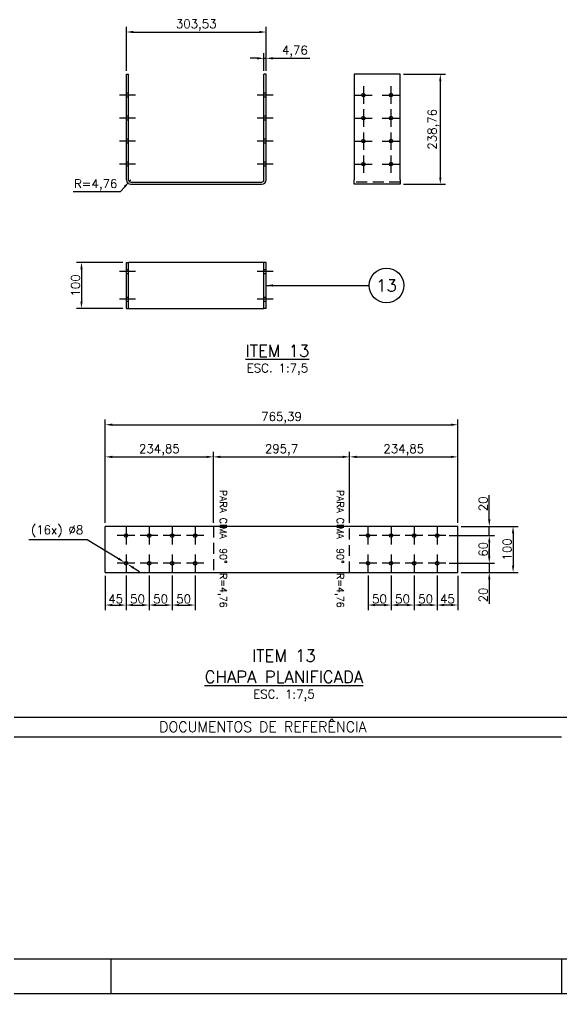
# Model space of a CAD drawing. Header units: metres. Extents: x 0 to 6307, y 0 to 4455.
# Drawn here: x 2356 to 3532, y 0 to 2114 of the extents above; entities that cross this region are included whole.
import ezdxf
from ezdxf.enums import TextEntityAlignment as Align

# ---------------------------------------------------------------- set-up
doc = ezdxf.new("R2010")
doc.units = ezdxf.units.M
doc.header["$LTSCALE"] = 7.5
doc.linetypes.add('CENTER2', pattern=[28.575, 19.05, -3.175, 3.175, -3.175])
doc.linetypes.add('HIDDEN2', pattern=[4.7625, 3.175, -1.5875])
for name, color, linetype in [('FRL2', 2, 'Continuous'), ('FRL4', 4, 'Continuous'), ('FRL5', 5, 'Continuous'), ('FRL6', 6, 'Continuous'), ('FRL7', 7, 'Continuous'), ('FRR120', 5, 'Continuous'), ('FRR140', 5, 'Continuous'), ('FRR175', 1, 'Continuous'), ('FRR80', 3, 'Continuous'), ('GSB', 7, 'Continuous'), ('SC1', 7, 'CENTER2'), ('SDM', 7, 'Continuous'), ('SL4', 4, 'Continuous'), ('SR80', 3, 'Continuous'), ('ST1', 7, 'HIDDEN2')]:
    doc.layers.add(name, color=color, linetype=linetype)
doc.styles.add('R100', font='simplex.shx', dxfattribs={"height": 2.5})
doc.styles.add('R120', font='simplex.shx', dxfattribs={"height": 3})
doc.styles.add('R140', font='simplex.shx', dxfattribs={"height": 3.5})
doc.styles.add('R80', font='simplex.shx', dxfattribs={"height": 2})
doc.styles.add('ROMANS', font='ROMANS.SHX')
doc.dimstyles.new('7.5___1-7.5', dxfattribs={"dimscale": 7.5, "dimtxt": 2.5, "dimasz": 2, "dimexe": 1.5, "dimexo": 1, "dimgap": 0.5, "dimtad": 1, "dimzin": 12, "dimtxsty": 'ROMANS', "dimcen": 0, "dimclrd": 256, "dimclre": 256, "dimclrt": 3, "dimazin": 3, "dimtfac": 1, "dimtmove": 0, "dimatfit": 0, "dimfxl": 1, "dimlwd": -1, "dimlwe": -1, "dimarcsym": 0})
doc.dimstyles.new('7.5___1-7.5$3', dxfattribs={"dimscale": 7.5, "dimtxt": 2.5, "dimasz": 2, "dimexe": 1.5, "dimexo": 1, "dimgap": 0.5, "dimtad": 1, "dimtoh": 1, "dimzin": 12, "dimtxsty": 'ROMANS', "dimcen": 0, "dimclrd": 256, "dimclre": 256, "dimclrt": 3, "dimazin": 3, "dimtfac": 1, "dimtmove": 0, "dimatfit": 0, "dimfxl": 1, "dimlwd": -1, "dimlwe": -1, "dimarcsym": 0})
doc.dimstyles.new('7.5___1-7.5$4', dxfattribs={"dimscale": 7.5, "dimtxt": 2.5, "dimasz": 2, "dimexe": 1.5, "dimexo": 1, "dimgap": 0.5, "dimtad": 1, "dimtoh": 1, "dimzin": 12, "dimtxsty": 'ROMANS', "dimcen": 0, "dimclrd": 256, "dimclre": 256, "dimclrt": 3, "dimazin": 3, "dimtfac": 1, "dimtmove": 0, "dimatfit": 0, "dimfxl": 1, "dimlwd": -1, "dimlwe": -1, "dimarcsym": 0})

# ---------------------------------------------------------------- blocks, each defined once
blk = doc.blocks.new('A1')
at = {"layer": 'FRL2'}
for p, q in [((340.5, 10), (340.5, 0)), ((471, 10), (471, 0))]:
    blk.add_line(p, q, dxfattribs=at)
at = {"layer": 'FRL4', "linetype": 'Continuous'}
blk.add_line((25, 74.3), (471, 74.3), dxfattribs=at)
at = {"layer": 'FRL5'}
blk.add_line((25, 80), (831, 80), dxfattribs=at)
at = {"layer": 'FRL6', "linetype": 'Continuous'}
blk.add_line((25, 10), (831, 10), dxfattribs=at)
at = {"layer": 'FRL7', "linetype": 'Continuous'}
blk.add_line((0, 0), (841, 0), dxfattribs=at)
at = {"layer": 'FRR120', "style": 'R120'}
blk.add_text('DOCUMENTOS DE REFERÊNCIA', height=3, dxfattribs=at).set_placement((354.52, 75.68))
for tag, p in [('FASE_DO_PROJETO', (659, 46.29)), ('ÁREA_E/OU_SUBÁREA', (659, 40.79)), ('TÍTULO_DO_DESENHO', (659, 35.29)), ('SUBTÍTULO_1_DO_DESENHO', (659, 29.79)), ('SUBTÍTULO_2_DO_DESENHO', (659, 24.29))]:
    blk.add_attdef(tag, p, '', height=3, dxfattribs=at)
at = {"layer": 'FRR140', "style": 'R140', "width": 0.91}
for tag, p in [('NÚMERO_DA_CONTRATADA', (687.72, 12.6)), ('NUMERO_VALE', (752.89, 12.6))]:
    blk.add_attdef(tag, p, '', height=3.5, dxfattribs=at)
for tag, p in [('ESCALA', (671, 14.35)), ('REVISÃO', (823.5, 14.68))]:
    blk.add_attdef(tag, text='', height=3.5, dxfattribs=at).set_placement(p, align=Align.MIDDLE)
at = {"layer": 'FRR175', "style": 'R120'}
for tag, p in [('CLASSIFICAÇÃO', (811.83, 67.73)), ('PROJETO', (716.31, 53.59)), ('N_PROJ_SE', (793.5, 53.59)), ('N_CONTRATO', (796.97, 47.3))]:
    blk.add_attdef(tag, text='', height=3, dxfattribs=at).set_placement(p, align=Align.MIDDLE_CENTER)
at = {"layer": 'FRR80', "style": 'R80'}
for tag, p in [('8A_REV', (476, 77.07)), ('EMIS.', (486, 77.07)), ('PROJ.', (585, 77.07)), ('DES.', (597, 77.07)), ('VER.', (609, 77.07)), ('APR.', (621, 77.07)), ('AUT.', (633.01, 77.07)), ('7A_REV', (476, 71.37)), ('EMIS.', (486, 71.37)), ('PROJ.', (585, 71.37)), ('DES.', (597, 71.37)), ('VER.', (609, 71.37)), ('APR.', (621, 71.37)), ('AUT.', (633.01, 71.37)), ('6A_REV', (476, 65.67)), ('EMIS.', (486, 65.67)), ('PROJ.', (585, 65.67)), ('DES.', (597, 65.67)), ('VER.', (609, 65.67)), ('APR.', (621, 65.67)), ('AUT.', (633.01, 65.67)), ('5A_REV', (476, 59.97)), ('EMIS.', (486, 59.97)), ('PROJ.', (585, 59.97)), ('DES.', (597, 59.97)), ('VER.', (609, 59.97)), ('APR.', (621, 59.97)), ('AUT.', (633.01, 59.97)), ('4A_REV', (476, 54.27)), ('EMIS.', (486, 54.27)), ('PROJ.', (585, 54.27)), ('DES.', (597, 54.27)), ('VER.', (609, 54.27)), ('APR.', (621, 54.27)), ('AUT.', (633.01, 54.27)), ('3A_REV', (476, 48.57)), ('EMIS.', (486, 48.57)), ('PROJ.', (585, 48.57)), ('DES.', (597, 48.57)), ('VER.', (609, 48.57)), ('APR.', (621, 48.57)), ('AUT.', (633.01, 48.57)), ('2A_REV', (476, 42.87)), ('EMIS.', (486, 42.87)), ('PROJ.', (585, 42.87)), ('DES.', (597, 42.87)), ('VER.', (609, 42.87)), ('APR.', (621, 42.87)), ('AUT.', (633.01, 42.87)), ('1a_REV', (476, 37.17)), ('EMIS.', (486, 37.17)), ('PROJ.', (585, 37.17)), ('DES.', (597, 37.17)), ('VER.', (609, 37.17)), ('APR.', (621, 37.17)), ('AUT.', (633.01, 37.17))]:
    blk.add_attdef(tag, text='', height=2, dxfattribs=at).set_placement(p, align=Align.MIDDLE)
for p in [(492.61, 76.08), (492.61, 70.38), (492.61, 64.68), (492.61, 58.98), (492.61, 53.28), (492.61, 47.58), (492.61, 41.88), (492.61, 36.18)]:
    blk.add_attdef('DESCRIÇÃO_DA_REVISÃO', p, '', height=2, dxfattribs=at)
at = {"layer": 'FRR80', "style": 'R80', "width": 0.85}
for p in [(648, 77.07), (648, 71.37), (648, 65.67), (648, 59.97), (648, 54.27), (648, 48.57), (648, 42.87), (648, 37.17)]:
    blk.add_attdef('DATA', text='', height=2, dxfattribs=at).set_placement(p, align=Align.MIDDLE)
blk = doc.blocks.new('*D128')
at = {"layer": 'Defpoints', "color": 0, "transparency": 16777216}
for p in [(2594, 1762.4), (2597.1, 1766)]:
    blk.add_point(p, dxfattribs=at)
at = {"layer": 'SDM', "transparency": 16777216}
for p, q in [((2597.1, 1766), (2594, 1762.4)), ((2574, 1740.1), (2472, 1740.1)), ((2584, 1751.2), (2574, 1740.1))]:
    blk.add_line(p, q, dxfattribs=at)
blk.add_solid([(2582.1, 1752.9), (2585.8, 1749.6), (2594, 1762.4)], dxfattribs=at)
at = {"layer": 'SDM', "color": 3, "transparency": 16777216, "insert": (2521.1, 1755), "char_height": 18.75, "attachment_point": 5, "style": 'ROMANS'}
blk.add_mtext('R=4,76', dxfattribs=at)
blk = doc.blocks.new('*D129')
at = {"layer": 'Defpoints', "color": 0, "transparency": 16777216}
for p in [(2891.1, 2029.9), (2886.4, 1995.2), (2891.1, 1995.2)]:
    blk.add_point(p, dxfattribs=at)
at = {"layer": 'SDM', "transparency": 16777216}
for p, q in [((2871.4, 2029.9), (2856.4, 2029.9)), ((2886.4, 2002.7), (2886.4, 2041.1)), ((2886.4, 2029.9), (2891.1, 2029.9)), ((2891.1, 2002.7), (2891.1, 2041.1)), ((2906.1, 2029.9), (2985.8, 2029.9))]:
    blk.add_line(p, q, dxfattribs=at)
for points in [[(2871.4, 2032.4), (2871.4, 2027.4), (2886.4, 2029.9)], [(2906.1, 2032.4), (2906.1, 2027.4), (2891.1, 2029.9)]]:
    blk.add_solid(points, dxfattribs=at)
at = {"layer": 'SDM', "color": 3, "transparency": 16777216, "insert": (2953.5, 2044.8), "char_height": 18.75, "attachment_point": 5, "style": 'ROMANS'}
blk.add_mtext('4,76', dxfattribs=at)
blk = doc.blocks.new('*D130')
at = {"layer": 'Defpoints', "color": 0, "transparency": 16777216}
for p in [(2891.1, 2087), (2587.6, 1995.2), (2891.1, 1995.2)]:
    blk.add_point(p, dxfattribs=at)
at = {"layer": 'SDM', "transparency": 16777216}
for p, q in [((2587.6, 2002.7), (2587.6, 2098.3)), ((2891.1, 2002.7), (2891.1, 2098.3)), ((2602.6, 2087), (2876.1, 2087))]:
    blk.add_line(p, q, dxfattribs=at)
for points in [[(2602.6, 2089.5), (2602.6, 2084.5), (2587.6, 2087)], [(2876.1, 2089.5), (2876.1, 2084.5), (2891.1, 2087)]]:
    blk.add_solid(points, dxfattribs=at)
at = {"layer": 'SDM', "color": 3, "transparency": 16777216, "insert": (2739.4, 2101.9), "char_height": 18.75, "attachment_point": 5, "style": 'ROMANS'}
blk.add_mtext('303,53', dxfattribs=at)
blk = doc.blocks.new('*D131')
at = {"layer": 'Defpoints', "color": 0, "transparency": 16777216}
for p in [(2587.6, 1586.9), (2490.2, 1486.9), (2587.6, 1486.9)]:
    blk.add_point(p, dxfattribs=at)
at = {"layer": 'SDM', "transparency": 16777216}
for p, q in [((2580.1, 1586.9), (2479, 1586.9)), ((2490.2, 1571.9), (2490.2, 1501.9)), ((2580.1, 1486.9), (2479, 1486.9))]:
    blk.add_line(p, q, dxfattribs=at)
for points in [[(2487.7, 1571.9), (2492.7, 1571.9), (2490.2, 1586.9)], [(2487.7, 1501.9), (2492.7, 1501.9), (2490.2, 1486.9)]]:
    blk.add_solid(points, dxfattribs=at)
at = {"layer": 'SDM', "color": 3, "transparency": 16777216, "insert": (2477.1, 1536.9), "char_height": 18.75, "attachment_point": 5, "rotation": 90, "style": 'ROMANS'}
blk.add_mtext('100', dxfattribs=at)
blk = doc.blocks.new('*D132')
at = {"layer": 'Defpoints', "color": 0, "transparency": 16777216}
for p in [(3182.2, 1995.2), (3182.2, 1756.5), (3269.3, 1756.5)]:
    blk.add_point(p, dxfattribs=at)
at = {"layer": 'SDM', "transparency": 16777216}
for p, q in [((3189.7, 1995.2), (3280.5, 1995.2)), ((3269.3, 1980.2), (3269.3, 1771.5)), ((3189.7, 1756.5), (3280.5, 1756.5))]:
    blk.add_line(p, q, dxfattribs=at)
for points in [[(3266.8, 1980.2), (3271.8, 1980.2), (3269.3, 1995.2)], [(3266.8, 1771.5), (3271.8, 1771.5), (3269.3, 1756.5)]]:
    blk.add_solid(points, dxfattribs=at)
at = {"layer": 'SDM', "color": 3, "transparency": 16777216, "insert": (3254.4, 1875.8), "char_height": 18.75, "attachment_point": 5, "rotation": 90, "style": 'ROMANS'}
blk.add_mtext('238,76', dxfattribs=at)
blk = doc.blocks.new('CORTE')
at = {"layer": 'GSB', "color": 4, "style": 'R140'}
blk.add_attdef('%%UCORTE', text='', height=3.5, dxfattribs=at).set_placement((-0.25, 2.38), align=Align.MIDDLE_CENTER)
at = {"layer": 'GSB', "color": 3, "style": 'R100'}
blk.add_attdef('ESC.', text='', height=2.5, dxfattribs=at).set_placement((-0.25, -2.62), align=Align.MIDDLE_CENTER)
blk = doc.blocks.new('INDICACAO_EIXO')
at = {"layer": 'GSB', "color": 3}
blk.add_circle((0, 0), 5, dxfattribs=at)
blk = doc.blocks.new('*D133')
at = {"layer": 'Defpoints', "color": 0, "transparency": 16777216}
for p in [(2776.7, 1164.8), (2541.9, 1014), (2776.7, 1014)]:
    blk.add_point(p, dxfattribs=at)
at = {"layer": 'SDM', "transparency": 16777216}
for p, q in [((2541.9, 1021.5), (2541.9, 1176)), ((2556.9, 1164.8), (2761.7, 1164.8)), ((2776.7, 1021.5), (2776.7, 1176))]:
    blk.add_line(p, q, dxfattribs=at)
for points in [[(2556.9, 1167.3), (2556.9, 1162.3), (2541.9, 1164.8)], [(2761.7, 1167.3), (2761.7, 1162.3), (2776.7, 1164.8)]]:
    blk.add_solid(points, dxfattribs=at)
at = {"layer": 'SDM', "color": 3, "transparency": 16777216, "insert": (2659.3, 1179.7), "char_height": 18.75, "attachment_point": 5, "style": 'ROMANS'}
blk.add_mtext('234,85', dxfattribs=at)
blk = doc.blocks.new('*D134')
at = {"layer": 'Defpoints', "color": 0, "transparency": 16777216}
for p in [(3072.4, 1164.8), (2776.7, 1014), (3072.4, 1014)]:
    blk.add_point(p, dxfattribs=at)
at = {"layer": 'SDM', "transparency": 16777216}
for p, q in [((2776.7, 1021.5), (2776.7, 1176)), ((2791.7, 1164.8), (3057.4, 1164.8)), ((3072.4, 1021.5), (3072.4, 1176))]:
    blk.add_line(p, q, dxfattribs=at)
for points in [[(2791.7, 1167.3), (2791.7, 1162.3), (2776.7, 1164.8)], [(3057.4, 1167.3), (3057.4, 1162.3), (3072.4, 1164.8)]]:
    blk.add_solid(points, dxfattribs=at)
at = {"layer": 'SDM', "color": 3, "transparency": 16777216, "insert": (2924.6, 1179.7), "char_height": 18.75, "attachment_point": 5, "style": 'ROMANS'}
blk.add_mtext('295,7', dxfattribs=at)
blk = doc.blocks.new('*D135')
at = {"layer": 'Defpoints', "color": 0, "transparency": 16777216}
for p in [(3307.3, 1164.8), (3072.4, 1014), (3307.3, 1014)]:
    blk.add_point(p, dxfattribs=at)
at = {"layer": 'SDM', "transparency": 16777216}
for p, q in [((3072.4, 1021.5), (3072.4, 1176)), ((3087.4, 1164.8), (3292.3, 1164.8)), ((3307.3, 1021.5), (3307.3, 1176))]:
    blk.add_line(p, q, dxfattribs=at)
for points in [[(3087.4, 1167.3), (3087.4, 1162.3), (3072.4, 1164.8)], [(3292.3, 1167.3), (3292.3, 1162.3), (3307.3, 1164.8)]]:
    blk.add_solid(points, dxfattribs=at)
at = {"layer": 'SDM', "color": 3, "transparency": 16777216, "insert": (3189.9, 1179.7), "char_height": 18.75, "attachment_point": 5, "style": 'ROMANS'}
blk.add_mtext('234,85', dxfattribs=at)
blk = doc.blocks.new('*D136')
at = {"layer": 'Defpoints', "color": 0, "transparency": 16777216}
for p in [(3307.3, 1234.6), (2541.9, 1014), (3307.3, 1014)]:
    blk.add_point(p, dxfattribs=at)
at = {"layer": 'SDM', "transparency": 16777216}
for p, q in [((2541.9, 1021.5), (2541.9, 1245.8)), ((2556.9, 1234.6), (3292.3, 1234.6)), ((3307.3, 1021.5), (3307.3, 1245.8))]:
    blk.add_line(p, q, dxfattribs=at)
for points in [[(2556.9, 1237.1), (2556.9, 1232.1), (2541.9, 1234.6)], [(3292.3, 1237.1), (3292.3, 1232.1), (3307.3, 1234.6)]]:
    blk.add_solid(points, dxfattribs=at)
at = {"layer": 'SDM', "color": 3, "transparency": 16777216, "insert": (2924.6, 1249.5), "char_height": 18.75, "attachment_point": 5, "style": 'ROMANS'}
blk.add_mtext('765,39', dxfattribs=at)
blk = doc.blocks.new('*D137')
at = {"layer": 'Defpoints', "color": 0, "transparency": 16777216}
for p in [(3281.3, 994), (3307.3, 1014), (3375.6, 1014)]:
    blk.add_point(p, dxfattribs=at)
at = {"layer": 'SDM', "transparency": 16777216}
for p, q in [((3375.6, 1029), (3375.6, 1081.8)), ((3288.8, 994), (3386.9, 994)), ((3314.8, 1014), (3386.9, 1014)), ((3375.6, 994), (3375.6, 1014)), ((3375.6, 979), (3375.6, 964))]:
    blk.add_line(p, q, dxfattribs=at)
for points in [[(3373.1, 1029), (3378.1, 1029), (3375.6, 1014)], [(3373.1, 979), (3378.1, 979), (3375.6, 994)]]:
    blk.add_solid(points, dxfattribs=at)
at = {"layer": 'SDM', "color": 3, "transparency": 16777216, "insert": (3362.5, 1062.9), "char_height": 18.75, "attachment_point": 5, "rotation": 90, "style": 'ROMANS'}
blk.add_mtext('20', dxfattribs=at)
blk = doc.blocks.new('*D138')
at = {"layer": 'Defpoints', "color": 0, "transparency": 16777216}
for p in [(3281.3, 994), (3281.3, 934), (3375.6, 934)]:
    blk.add_point(p, dxfattribs=at)
at = {"layer": 'SDM', "transparency": 16777216}
for p, q in [((3288.8, 994), (3386.9, 994)), ((3375.6, 979), (3375.6, 949)), ((3288.8, 934), (3386.9, 934))]:
    blk.add_line(p, q, dxfattribs=at)
for points in [[(3373.1, 979), (3378.1, 979), (3375.6, 994)], [(3373.1, 949), (3378.1, 949), (3375.6, 934)]]:
    blk.add_solid(points, dxfattribs=at)
at = {"layer": 'SDM', "color": 3, "transparency": 16777216, "insert": (3362.5, 964), "char_height": 18.75, "attachment_point": 5, "rotation": 90, "style": 'ROMANS'}
blk.add_mtext('60', dxfattribs=at)
blk = doc.blocks.new('*D139')
at = {"layer": 'Defpoints', "color": 0, "transparency": 16777216}
for p in [(3281.3, 934), (3307.3, 914), (3375.6, 914)]:
    blk.add_point(p, dxfattribs=at)
at = {"layer": 'SDM', "transparency": 16777216}
for p, q in [((3375.6, 949), (3375.6, 964)), ((3288.8, 934), (3386.9, 934)), ((3375.6, 934), (3375.6, 914)), ((3314.8, 914), (3386.9, 914)), ((3375.6, 899), (3375.6, 846.1))]:
    blk.add_line(p, q, dxfattribs=at)
for points in [[(3373.1, 949), (3378.1, 949), (3375.6, 934)], [(3373.1, 899), (3378.1, 899), (3375.6, 914)]]:
    blk.add_solid(points, dxfattribs=at)
at = {"layer": 'SDM', "color": 3, "transparency": 16777216, "insert": (3362.5, 865), "char_height": 18.75, "attachment_point": 5, "rotation": 90, "style": 'ROMANS'}
blk.add_mtext('20', dxfattribs=at)
blk = doc.blocks.new('*D140')
at = {"layer": 'Defpoints', "color": 0, "transparency": 16777216}
for p in [(3307.3, 1014), (3307.3, 914), (3427.3, 914)]:
    blk.add_point(p, dxfattribs=at)
at = {"layer": 'SDM', "transparency": 16777216}
for p, q in [((3314.8, 1014), (3438.5, 1014)), ((3427.3, 999), (3427.3, 929)), ((3314.8, 914), (3438.5, 914))]:
    blk.add_line(p, q, dxfattribs=at)
for points in [[(3424.8, 999), (3429.8, 999), (3427.3, 1014)], [(3424.8, 929), (3429.8, 929), (3427.3, 914)]]:
    blk.add_solid(points, dxfattribs=at)
at = {"layer": 'SDM', "color": 3, "transparency": 16777216, "insert": (3414.2, 964), "char_height": 18.75, "attachment_point": 5, "rotation": 90, "style": 'ROMANS'}
blk.add_mtext('100', dxfattribs=at)
blk = doc.blocks.new('*D141')
at = {"layer": 'Defpoints', "color": 0, "transparency": 16777216}
for p in [(2541.9, 914), (2586.9, 915), (2586.9, 843.2)]:
    blk.add_point(p, dxfattribs=at)
at = {"layer": 'SDM', "transparency": 16777216}
for p, q in [((2541.9, 906.5), (2541.9, 832)), ((2586.9, 907.5), (2586.9, 832)), ((2556.9, 843.2), (2571.9, 843.2))]:
    blk.add_line(p, q, dxfattribs=at)
for points in [[(2556.9, 845.7), (2556.9, 840.7), (2541.9, 843.2)], [(2571.9, 845.7), (2571.9, 840.7), (2586.9, 843.2)]]:
    blk.add_solid(points, dxfattribs=at)
at = {"layer": 'SDM', "color": 3, "transparency": 16777216, "insert": (2564.4, 856.4), "char_height": 18.75, "attachment_point": 5, "style": 'ROMANS'}
blk.add_mtext('45', dxfattribs=at)
blk = doc.blocks.new('*D142')
at = {"layer": 'Defpoints', "color": 0, "transparency": 16777216}
for p in [(2586.9, 915), (2636.9, 915), (2636.9, 843.2)]:
    blk.add_point(p, dxfattribs=at)
at = {"layer": 'SDM', "transparency": 16777216}
for p, q in [((2586.9, 907.5), (2586.9, 832)), ((2636.9, 907.5), (2636.9, 832)), ((2601.9, 843.2), (2621.9, 843.2))]:
    blk.add_line(p, q, dxfattribs=at)
for points in [[(2601.9, 845.7), (2601.9, 840.7), (2586.9, 843.2)], [(2621.9, 845.7), (2621.9, 840.7), (2636.9, 843.2)]]:
    blk.add_solid(points, dxfattribs=at)
at = {"layer": 'SDM', "color": 3, "transparency": 16777216, "insert": (2611.9, 856.4), "char_height": 18.75, "attachment_point": 5, "style": 'ROMANS'}
blk.add_mtext('50', dxfattribs=at)
blk = doc.blocks.new('*D143')
at = {"layer": 'Defpoints', "color": 0, "transparency": 16777216}
for p in [(2636.9, 915), (2686.9, 915), (2686.9, 843.2)]:
    blk.add_point(p, dxfattribs=at)
at = {"layer": 'SDM', "transparency": 16777216}
for p, q in [((2636.9, 907.5), (2636.9, 832)), ((2686.9, 907.5), (2686.9, 832)), ((2651.9, 843.2), (2671.9, 843.2))]:
    blk.add_line(p, q, dxfattribs=at)
for points in [[(2651.9, 845.7), (2651.9, 840.7), (2636.9, 843.2)], [(2671.9, 845.7), (2671.9, 840.7), (2686.9, 843.2)]]:
    blk.add_solid(points, dxfattribs=at)
at = {"layer": 'SDM', "color": 3, "transparency": 16777216, "insert": (2661.9, 856.4), "char_height": 18.75, "attachment_point": 5, "style": 'ROMANS'}
blk.add_mtext('50', dxfattribs=at)
blk = doc.blocks.new('*D144')
at = {"layer": 'Defpoints', "color": 0, "transparency": 16777216}
for p in [(2686.9, 915), (2736.9, 915), (2736.9, 843.2)]:
    blk.add_point(p, dxfattribs=at)
at = {"layer": 'SDM', "transparency": 16777216}
for p, q in [((2686.9, 907.5), (2686.9, 832)), ((2736.9, 907.5), (2736.9, 832)), ((2701.9, 843.2), (2721.9, 843.2))]:
    blk.add_line(p, q, dxfattribs=at)
for points in [[(2701.9, 845.7), (2701.9, 840.7), (2686.9, 843.2)], [(2721.9, 845.7), (2721.9, 840.7), (2736.9, 843.2)]]:
    blk.add_solid(points, dxfattribs=at)
at = {"layer": 'SDM', "color": 3, "transparency": 16777216, "insert": (2711.9, 856.4), "char_height": 18.75, "attachment_point": 5, "style": 'ROMANS'}
blk.add_mtext('50', dxfattribs=at)
blk = doc.blocks.new('*D145')
at = {"layer": 'Defpoints', "color": 0, "transparency": 16777216}
for p in [(3262.3, 915), (3307.3, 914), (3262.3, 843.2)]:
    blk.add_point(p, dxfattribs=at)
at = {"layer": 'SDM', "transparency": 16777216}
for p, q in [((3262.3, 907.5), (3262.3, 832)), ((3307.3, 906.5), (3307.3, 832)), ((3292.3, 843.2), (3277.3, 843.2))]:
    blk.add_line(p, q, dxfattribs=at)
for points in [[(3277.3, 845.7), (3277.3, 840.7), (3262.3, 843.2)], [(3292.3, 845.7), (3292.3, 840.7), (3307.3, 843.2)]]:
    blk.add_solid(points, dxfattribs=at)
at = {"layer": 'SDM', "color": 3, "transparency": 16777216, "insert": (3284.8, 856.4), "char_height": 18.75, "attachment_point": 5, "style": 'ROMANS'}
blk.add_mtext('45', dxfattribs=at)
blk = doc.blocks.new('*D146')
at = {"layer": 'Defpoints', "color": 0, "transparency": 16777216}
for p in [(3212.3, 915), (3262.3, 915), (3212.3, 843.2)]:
    blk.add_point(p, dxfattribs=at)
at = {"layer": 'SDM', "transparency": 16777216}
for p, q in [((3212.3, 907.5), (3212.3, 832)), ((3262.3, 907.5), (3262.3, 832)), ((3247.3, 843.2), (3227.3, 843.2))]:
    blk.add_line(p, q, dxfattribs=at)
for points in [[(3227.3, 845.7), (3227.3, 840.7), (3212.3, 843.2)], [(3247.3, 845.7), (3247.3, 840.7), (3262.3, 843.2)]]:
    blk.add_solid(points, dxfattribs=at)
at = {"layer": 'SDM', "color": 3, "transparency": 16777216, "insert": (3237.3, 856.4), "char_height": 18.75, "attachment_point": 5, "style": 'ROMANS'}
blk.add_mtext('50', dxfattribs=at)
blk = doc.blocks.new('*D147')
at = {"layer": 'Defpoints', "color": 0, "transparency": 16777216}
for p in [(3162.3, 915), (3212.3, 915), (3162.3, 843.2)]:
    blk.add_point(p, dxfattribs=at)
at = {"layer": 'SDM', "transparency": 16777216}
for p, q in [((3162.3, 907.5), (3162.3, 832)), ((3212.3, 907.5), (3212.3, 832)), ((3197.3, 843.2), (3177.3, 843.2))]:
    blk.add_line(p, q, dxfattribs=at)
for points in [[(3177.3, 845.7), (3177.3, 840.7), (3162.3, 843.2)], [(3197.3, 845.7), (3197.3, 840.7), (3212.3, 843.2)]]:
    blk.add_solid(points, dxfattribs=at)
at = {"layer": 'SDM', "color": 3, "transparency": 16777216, "insert": (3187.3, 856.4), "char_height": 18.75, "attachment_point": 5, "style": 'ROMANS'}
blk.add_mtext('50', dxfattribs=at)
blk = doc.blocks.new('*D148')
at = {"layer": 'Defpoints', "color": 0, "transparency": 16777216}
for p in [(3112.3, 915), (3162.3, 915), (3112.3, 843.2)]:
    blk.add_point(p, dxfattribs=at)
at = {"layer": 'SDM', "transparency": 16777216}
for p, q in [((3112.3, 907.5), (3112.3, 832)), ((3162.3, 907.5), (3162.3, 832)), ((3147.3, 843.2), (3127.3, 843.2))]:
    blk.add_line(p, q, dxfattribs=at)
for points in [[(3127.3, 845.7), (3127.3, 840.7), (3112.3, 843.2)], [(3147.3, 845.7), (3147.3, 840.7), (3162.3, 843.2)]]:
    blk.add_solid(points, dxfattribs=at)
at = {"layer": 'SDM', "color": 3, "transparency": 16777216, "insert": (3137.3, 856.4), "char_height": 18.75, "attachment_point": 5, "style": 'ROMANS'}
blk.add_mtext('50', dxfattribs=at)
blk = doc.blocks.new('*D149')
at = {"layer": 'Defpoints', "color": 0, "transparency": 16777216}
for p in [(2583.5, 936), (2590.3, 931.9)]:
    blk.add_point(p, dxfattribs=at)
at = {"layer": 'SDM', "transparency": 16777216}
for p, q in [((2502.8, 985.1), (2375.8, 985.1)), ((2570.7, 943.8), (2502.8, 985.1)), ((2590.3, 931.9), (2583.5, 936)), ((2603.1, 924.1), (2615.9, 916.3))]:
    blk.add_line(p, q, dxfattribs=at)
for points in [[(2572, 946), (2569.4, 941.7), (2583.5, 936)], [(2604.4, 926.2), (2601.8, 921.9), (2590.3, 931.9)]]:
    blk.add_solid(points, dxfattribs=at)
at = {"layer": 'SDM', "color": 3, "transparency": 16777216, "insert": (2437.4, 1003.2), "char_height": 18.75, "attachment_point": 5, "style": 'ROMANS'}
blk.add_mtext('(16x) ∅8', dxfattribs=at)

msp = doc.modelspace()

# ---------------------------------------------------------------- linework, layer by layer
at = {"layer": 'SC1'}
for p, q in [((3102.211, 1969.229), (3102.211, 1931.229)), ((3162.211, 1969.229), (3162.211, 1931.229)), ((2607.378, 1950.229), (2572.616, 1950.229)), ((2906.141, 1950.229), (2871.378, 1950.229)), ((3083.211, 1950.229), (3121.211, 1950.229)), ((3143.211, 1950.229), (3181.211, 1950.229)), ((3102.211, 1919.229), (3102.211, 1881.229)), ((3162.211, 1919.229), (3162.211, 1881.229)), ((2607.378, 1900.229), (2572.616, 1900.229)), ((2906.141, 1900.229), (2871.378, 1900.229)), ((3083.211, 1900.229), (3121.211, 1900.229)), ((3143.211, 1900.229), (3181.211, 1900.229)), ((3102.211, 1869.229), (3102.211, 1831.229)), ((3162.211, 1869.229), (3162.211, 1831.229)), ((2607.378, 1850.229), (2572.616, 1850.229)), ((2906.141, 1850.229), (2871.378, 1850.229)), ((3083.211, 1850.229), (3121.211, 1850.229)), ((3143.211, 1850.229), (3181.211, 1850.229)), ((3102.211, 1819.229), (3102.211, 1781.229)), ((3162.211, 1819.229), (3162.211, 1781.229)), ((2607.378, 1800.229), (2572.616, 1800.229)), ((2906.141, 1800.229), (2871.378, 1800.229)), ((3083.211, 1800.229), (3121.211, 1800.229)), ((3143.211, 1800.229), (3181.211, 1800.229)), ((2607.378, 1566.9), (2572.616, 1566.9)), ((2906.141, 1566.9), (2871.378, 1566.9)), ((2607.378, 1506.9), (2572.616, 1506.9)), ((2906.141, 1506.9), (2871.378, 1506.9)), ((2605.883, 993.954), (2567.883, 993.954)), ((2586.883, 1012.954), (2586.883, 974.954)), ((2655.883, 993.954), (2617.883, 993.954)), ((2636.883, 1012.954), (2636.883, 974.954)), ((2705.883, 993.954), (2667.883, 993.954)), ((2686.883, 1012.954), (2686.883, 974.954)), ((2755.883, 993.954), (2717.883, 993.954)), ((2736.883, 1012.954), (2736.883, 974.954)), ((3131.276, 993.954), (3093.276, 993.954)), ((3112.276, 1012.954), (3112.276, 974.954)), ((3181.276, 993.954), (3143.276, 993.954)), ((3162.276, 1012.954), (3162.276, 974.954)), ((3231.276, 993.954), (3193.276, 993.954)), ((3212.276, 1012.954), (3212.276, 974.954)), ((3281.276, 993.954), (3243.276, 993.954)), ((3262.276, 1012.954), (3262.276, 974.954)), ((2586.883, 952.954), (2586.883, 914.954)), ((2636.883, 952.954), (2636.883, 914.954)), ((2686.883, 952.954), (2686.883, 914.954)), ((2736.883, 952.954), (2736.883, 914.954)), ((3112.276, 952.954), (3112.276, 914.954)), ((3162.276, 952.954), (3162.276, 914.954)), ((3212.276, 952.954), (3212.276, 914.954)), ((3262.276, 952.954), (3262.276, 914.954)), ((2605.883, 933.954), (2567.883, 933.954)), ((2655.883, 933.954), (2617.883, 933.954)), ((2705.883, 933.954), (2667.883, 933.954)), ((2755.883, 933.954), (2717.883, 933.954)), ((3131.276, 933.954), (3093.276, 933.954)), ((3181.276, 933.954), (3143.276, 933.954)), ((3231.276, 933.954), (3193.276, 933.954)), ((3281.276, 933.954), (3243.276, 933.954))]:
    msp.add_line(p, q, dxfattribs=at)
at = {"layer": 'SL4'}
for p, q in [((2587.616, 1765.992), (2587.616, 1995.229)), ((2587.616, 1995.229), (2592.378, 1995.229)), ((2592.378, 1765.992), (2592.378, 1995.229)), ((2886.378, 1765.992), (2886.378, 1995.229)), ((2891.141, 1995.229), (2886.378, 1995.229)), ((2891.141, 1765.992), (2891.141, 1995.229)), ((3082.211, 1995.229), (3082.211, 1765.992)), ((3182.211, 1995.229), (3082.211, 1995.229)), ((3182.211, 1765.992), (3182.211, 1995.229)), ((2597.141, 1761.229), (2881.616, 1761.229)), ((2597.141, 1756.467), (2881.616, 1756.467)), ((3082.211, 1756.467), (3082.211, 1765.992)), ((3182.211, 1756.467), (3082.211, 1756.467)), ((3182.211, 1765.992), (3182.211, 1756.467)), ((2587.616, 1486.9), (2587.616, 1586.9)), ((2587.616, 1586.9), (2592.378, 1586.9)), ((2592.378, 1486.9), (2592.378, 1586.9)), ((2597.141, 1586.9), (2592.378, 1586.9)), ((2881.616, 1586.9), (2597.141, 1586.9)), ((2886.378, 1586.9), (2881.616, 1586.9)), ((2886.378, 1486.9), (2886.378, 1586.9)), ((2891.141, 1586.9), (2886.378, 1586.9)), ((2891.141, 1486.9), (2891.141, 1586.9)), ((2587.616, 1486.9), (2592.378, 1486.9)), ((2592.378, 1486.9), (2597.141, 1486.9)), ((2597.141, 1486.9), (2881.616, 1486.9)), ((2881.616, 1486.9), (2886.378, 1486.9)), ((2891.141, 1486.9), (2886.378, 1486.9)), ((2541.883, 913.954), (2541.883, 1013.954)), ((3307.276, 1013.954), (2541.883, 1013.954)), ((3307.276, 913.954), (3307.276, 1013.954)), ((2541.883, 913.954), (3307.276, 913.954))]:
    msp.add_line(p, q, dxfattribs=at)
for centre in [(3102.211, 1950.229), (3162.211, 1950.229), (3102.211, 1900.229), (3162.211, 1900.229), (3102.211, 1850.229), (3162.211, 1850.229), (3102.211, 1800.229), (3162.211, 1800.229), (2586.883, 993.954), (2636.883, 993.954), (2686.883, 993.954), (2736.883, 993.954), (3112.276, 993.954), (3162.276, 993.954), (3212.276, 993.954), (3262.276, 993.954), (2586.883, 933.954), (2636.883, 933.954), (2686.883, 933.954), (2736.883, 933.954), (3112.276, 933.954), (3162.276, 933.954), (3212.276, 933.954), (3262.276, 933.954)]:
    msp.add_circle(centre, 4, dxfattribs=at)
for centre, radius, start, end in [((2597.141, 1765.992), 9.525, 180, 270), ((2597.141, 1765.992), 4.763, 180, 270), ((2881.616, 1765.992), 9.525, 270, 0), ((2881.616, 1765.992), 4.763, 270, 0)]:
    msp.add_arc(centre, radius, start, end, dxfattribs=at)
at = {"layer": 'ST1'}
for p, q in [((2592.378, 1954.229), (2587.616, 1954.229)), ((2587.616, 1946.229), (2592.378, 1946.229)), ((2891.141, 1954.229), (2886.378, 1954.229)), ((2886.378, 1946.229), (2891.141, 1946.229)), ((2592.378, 1904.229), (2587.616, 1904.229)), ((2891.141, 1904.229), (2886.378, 1904.229)), ((2587.616, 1896.229), (2592.378, 1896.229)), ((2886.378, 1896.229), (2891.141, 1896.229)), ((2592.378, 1854.229), (2587.616, 1854.229)), ((2587.616, 1846.229), (2592.378, 1846.229)), ((2891.141, 1854.229), (2886.378, 1854.229)), ((2886.378, 1846.229), (2891.141, 1846.229)), ((2592.378, 1804.229), (2587.616, 1804.229)), ((2891.141, 1804.229), (2886.378, 1804.229)), ((2587.616, 1796.229), (2592.378, 1796.229)), ((2886.378, 1796.229), (2891.141, 1796.229)), ((3182.211, 1761.229), (3082.211, 1761.229)), ((2592.378, 1570.9), (2587.616, 1570.9)), ((2891.141, 1570.9), (2886.378, 1570.9)), ((2587.616, 1562.9), (2592.378, 1562.9)), ((2886.378, 1562.9), (2891.141, 1562.9)), ((2592.378, 1510.9), (2587.616, 1510.9)), ((2587.616, 1502.9), (2592.378, 1502.9)), ((2891.141, 1510.9), (2886.378, 1510.9)), ((2886.378, 1502.9), (2891.141, 1502.9)), ((2776.731, 1013.954), (2776.731, 913.954)), ((3072.428, 913.954), (3072.428, 1013.954))]:
    msp.add_line(p, q, dxfattribs=at)

# ---------------------------------------------------------------- block references
at = {"xscale": 7.499999999999915, "yscale": 7.499999999999915, "zscale": 7.499999999999915}
msp.add_blockref('A1', (0, 0), dxfattribs=at)
at = {"layer": 'GSB'}
ref = msp.add_blockref('INDICACAO_EIXO', (3152.39, 1536.9), dxfattribs=dict(at, xscale=7.499999999999915, yscale=7.499999999999915, zscale=7.499999999999915))
ref.add_attrib('EIXO', '13', dxfattribs={"color": 4, "height": 26.25, "style": 'R140'}).set_placement((3152.39, 1536.9), align=Align.MIDDLE_CENTER)
at = {"layer": 'GSB', "xscale": 7.499999999999915, "yscale": 7.499999999999915, "zscale": 7.499999999999915}
for p, values in [((2917.517, 1377.295), {'%%UCORTE': '%%uITEM 13', 'ESC.': 'ESC. 1:7,5'}), ((2931.574, 669.459), {'%%UCORTE': '%%uCHAPA PLANIFICADA', 'ESC.': 'ESC. 1:7,5'})]:
    msp.add_blockref('CORTE', p, dxfattribs=at).add_auto_attribs(values)
at = {"layer": 'GSB'}
ref = msp.add_blockref('CORTE', (2931.574, 715.546), dxfattribs=dict(at, xscale=7.499999999999915, yscale=7.499999999999915, zscale=7.499999999999915))
ref.add_attrib('%%UCORTE', 'ITEM 13', dxfattribs={"color": 4, "height": 26.25, "style": 'R140'}).set_placement((2929.675, 733.399), align=Align.MIDDLE_CENTER)

# ---------------------------------------------------------------- texts
at = {"layer": 'SR80', "char_height": 15, "attachment_point": 2, "rotation": 270, "style": 'R80'}
for insert in [(2805.509, 965.382), (3059.676, 965.382)]:
    msp.add_mtext('PARA CIMA  90°  R=4,76', dxfattribs=dict(at, insert=insert))

# ---------------------------------------------------------------- dimensions: what is measured, and where the dimension line sits
at = {"layer": 'SDM'}
for base, p1, p2, picture, middle in [((2891.140674357, 2087.004165746), (2587.615674357, 1995.229217418), (2891.140674357, 1995.229217418), '*D130', (2739.378174357, 2101.914880032)), ((2891.141, 2029.885), (2886.378, 1995.229), (2891.141, 1995.229), '*D129', (2953.462, 2044.795)), ((3307.276, 1234.566), (2541.883, 1013.954), (3307.276, 1013.954), '*D136', (2924.58, 1249.477)), ((2776.731, 1164.788), (2541.883, 1013.954), (2776.731, 1013.954), '*D133', (2659.307, 1179.699)), ((2586.883, 843.249), (2541.883, 913.954), (2586.883, 914.954), '*D141', (2564.383, 856.374))]:
    dim = msp.add_linear_dim(base=base, p1=p1, p2=p2, dimstyle='7.5___1-7.5', dxfattribs=at)
    dim.commit()
    dim.dimension.update_dxf_attribs({"geometry": picture, "text_midpoint": middle})
for base, p1, p2, angle, picture, middle in [((3269.275, 1756.467), (3182.211, 1995.229), (3182.211, 1756.467), 90, '*D132', (3254.365, 1875.848)), ((2490.241, 1486.9), (2587.616, 1586.9), (2587.616, 1486.9), 90, '*D131', (2477.116, 1536.9)), ((3375.634, 1013.954), (3281.276, 993.954), (3307.276, 1013.954), 90, '*D137', (3362.509, 1062.883)), ((3375.634, 933.954), (3281.276, 993.954), (3281.276, 933.954), 90, '*D138', (3362.509, 963.954)), ((3427.298, 913.954), (3307.276, 1013.954), (3307.276, 913.954), 90, '*D140', (3414.173, 963.954)), ((3375.634, 913.954), (3281.276, 933.954), (3307.276, 913.954), 270, '*D139', (3362.509, 865.026)), ((3262.276, 843.249), (3307.276, 913.954), (3262.276, 914.954), 180, '*D145', (3284.776, 856.374))]:
    dim = msp.add_linear_dim(base=base, p1=p1, p2=p2, angle=angle, dimstyle='7.5___1-7.5', dxfattribs=at)
    dim.commit()
    dim.dimension.update_dxf_attribs({"geometry": picture, "text_midpoint": middle})
dim = msp.add_radius_dim(center=(2597.141, 1765.992), mpoint=(2593.97, 1762.438), dimstyle='7.5___1-7.5$4', override={"dimpost": 'R=<>'}, dxfattribs=at)
dim.commit()
dim.dimension.update_dxf_attribs({"geometry": '*D128', "text_midpoint": (2521.139, 1754.965)})
for base, p1, p2, picture, middle in [((3072.428, 1164.788), (2776.731, 1013.954), (3072.428, 1013.954), '*D134', (2924.58, 1179.699)), ((3307.276, 1164.788), (3072.428, 1013.954), (3307.276, 1013.954), '*D135', (3189.852, 1179.699)), ((2636.883, 843.249), (2586.883, 914.954), (2636.883, 914.954), '*D142', (2611.883, 856.374)), ((2686.883, 843.249), (2636.883, 914.954), (2686.883, 914.954), '*D143', (2661.883, 856.374)), ((2736.883, 843.249), (2686.883, 914.954), (2736.883, 914.954), '*D144', (2711.883, 856.374))]:
    dim = msp.add_linear_dim(base=base, p1=p1, p2=p2, dimstyle='7.5___1-7.5', override={"dimtmove": 1}, dxfattribs=at)
    dim.commit()
    dim.dimension.update_dxf_attribs({"geometry": picture, "text_midpoint": middle})
dim = msp.add_diameter_dim_2p(p1=(2590.3, 931.875), p2=(2583.466, 936.034), text='(16x) <>', dimstyle='7.5___1-7.5$3', dxfattribs=at)
dim.commit()
dim.dimension.update_dxf_attribs({"geometry": '*D149', "text_midpoint": (2437.446, 985.119), "dimtype": 163})
for base, p1, p2, picture, middle in [((3112.276, 843.249), (3162.276, 914.954), (3112.276, 914.954), '*D148', (3137.276, 856.374)), ((3162.276, 843.249), (3212.276, 914.954), (3162.276, 914.954), '*D147', (3187.276, 856.374)), ((3212.276, 843.249), (3262.276, 914.954), (3212.276, 914.954), '*D146', (3237.276, 856.374))]:
    dim = msp.add_linear_dim(base=base, p1=p1, p2=p2, angle=180, dimstyle='7.5___1-7.5', override={"dimtmove": 1}, dxfattribs=at)
    dim.commit()
    dim.dimension.update_dxf_attribs({"geometry": picture, "text_midpoint": middle})

# ---------------------------------------------------------------- leaders
msp.add_leader([(2891.141, 1536.9), (3114.89, 1536.9)], dimstyle='7.5___1-7.5', override={"dimgap": 0.5, "dimtad": 0}, dxfattribs=at)

doc.saveas('drawing.dxf')
